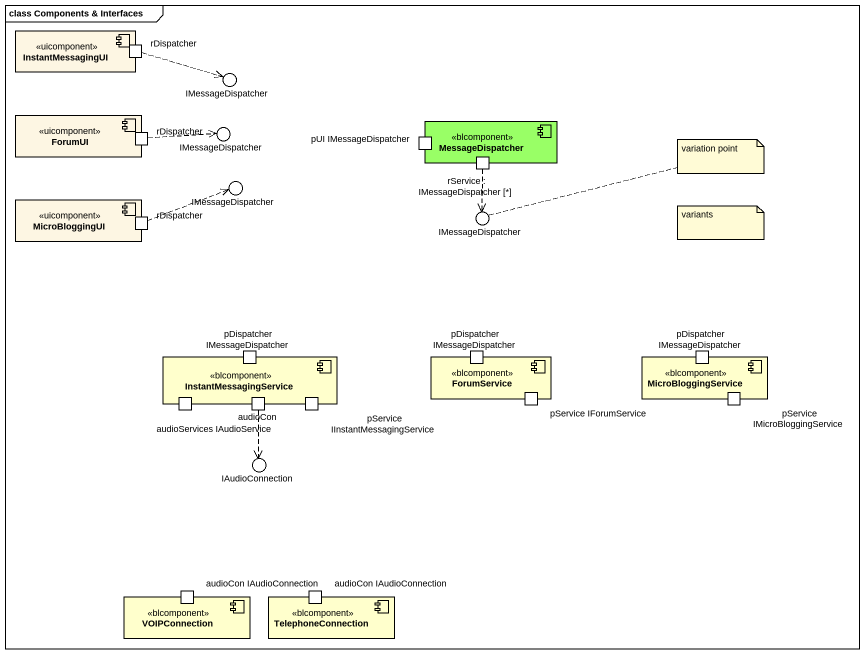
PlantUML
@startuml
mainframe class Components & Interfaces
component InstantMessagingUI <<uicomponent>> {
  port rDispatcher
}
() IMessageDispatcher
component ForumUI <<uicomponent>> {
  port "rDispatcher" as rDispatcher_2
}
() "IMessageDispatcher" as IMessageDispatcher_2
component MessageDispatcher <<blcomponent>> #99FF66 {
  port "pUI IMessageDispatcher" as pUI_IMessageDispatcher
  port "rService : IMessageDispatcher [*]" as rService_IMessageDispatcher
}
component MicroBloggingUI <<uicomponent>> {
  port "rDispatcher" as rDispatcher_3
}
() "IMessageDispatcher" as IMessageDispatcher_3
() "IMessageDispatcher" as IMessageDispatcher_4
component InstantMessagingService <<blcomponent>> #FFFFCC {
  port "pDispatcher IMessageDispatcher" as pDispatcher
  port "audioServices IAudioService" as audioServices_IAudioService
  port audioCon
  port "pService IInstantMessagingService" as pService
}
component ForumService <<blcomponent>> #FFFFCC {
  port "pDispatcher IMessageDispatcher" as pDispatcher_2
  port "pService IForumService" as pService_IForumService
}
component MicroBloggingService <<blcomponent>> #FFFFCC {
  port "pDispatcher IMessageDispatcher" as pDispatcher_3
  port "pService IMicroBloggingService" as pService_2
}
() IAudioConnection
component VOIPConnection <<blcomponent>> #FFFFCC {
  port "audioCon IAudioConnection" as audioCon_IAudioConnection
}
component TelephoneConnection <<blcomponent>> #FFFFCC {
  port "audioCon IAudioConnection" as audioCon_IAudioConnection_2
}
rDispatcher .right.> IMessageDispatcher
rDispatcher_2 .right.> IMessageDispatcher_2
rService_IMessageDispatcher ..> IMessageDispatcher_4
rDispatcher_3 .right.> IMessageDispatcher_3
audioCon ..> IAudioConnection
note right of IMessageDispatcher_4 : variation point
note as N2
  variants
end note
@enduml
